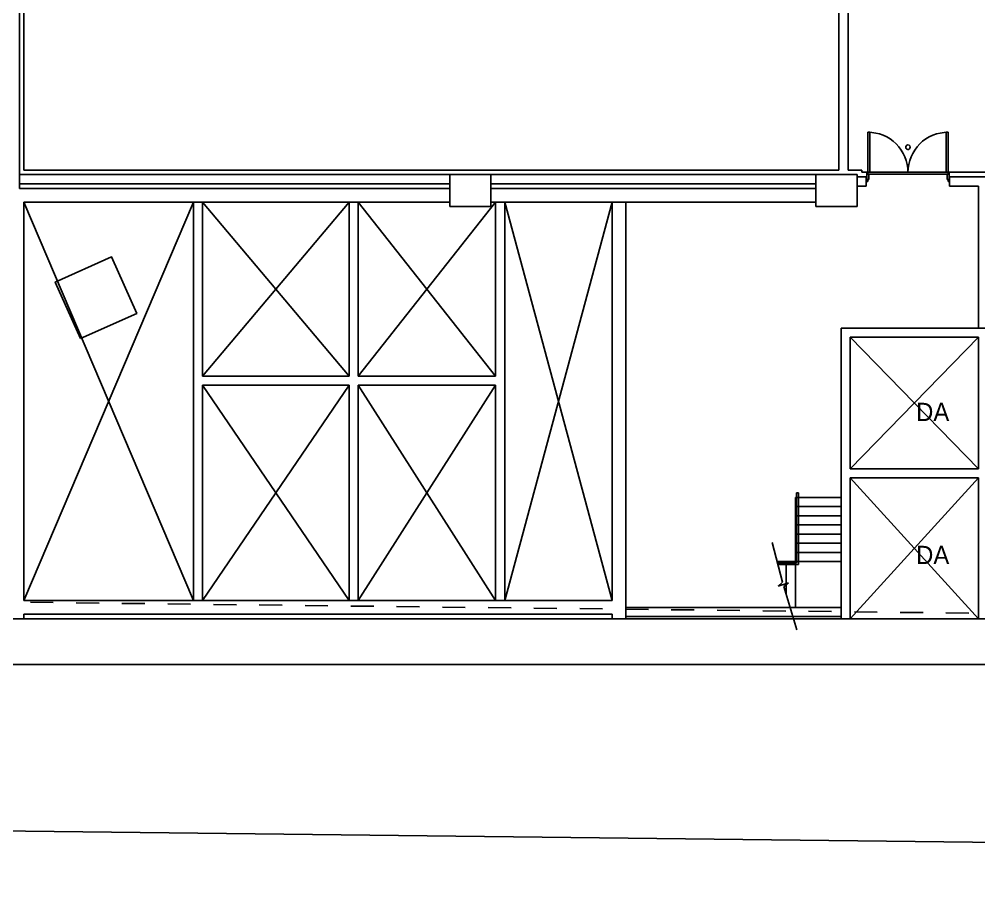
# Model space of a CAD drawing. Header units: millimetres. Extents: x -7718 to 414843, y 91724 to 341395.
# Drawn here: x 113598 to 134560, y 145182 to 163953 of the extents above; entities that cross this region are included whole.
import ezdxf
from ezdxf.enums import TextEntityAlignment as Align

# ---------------------------------------------------------------- set-up
doc = ezdxf.new("R2010")
doc.units = ezdxf.units.MM
doc.header["$LTSCALE"] = 200
doc.header["$MEASUREMENT"] = 0
doc.linetypes.add('HIDDEN', pattern=[2, 1, -1])
doc.layers.add('e-plan', color=9, linetype='CONTINUOUS')
doc.styles.add('kiahn', font='HY울릉도L.TTF')

msp = doc.modelspace()

# ---------------------------------------------------------------- linework, layer by layer
at = {"layer": 'e-plan'}
for p, q in [((131703, 168759), (131703, 160659)), ((131503, 168609), (131503, 160659)), ((113603, 160259), (113603, 166494)), ((113703, 160659), (113703, 166381)), ((132138, 161484), (132138, 160609)), ((132178, 161484), (132138, 161484)), ((132178, 160609), (132178, 161484)), ((133848, 160609), (133848, 161484)), ((133848, 161484), (133888, 161484)), ((133888, 161484), (133888, 160609)), ((113703, 160659), (131503, 160659)), ((132003, 160659), (131703, 160659)), ((132003, 160609), (132003, 160659)), ((132113, 160609), (132003, 160609)), ((132113, 160409), (132113, 160609)), ((132113, 160609), (132138, 160609)), ((132138, 160609), (133888, 160609)), ((132138, 160609), (132138, 160569)), ((132138, 160609), (132178, 160609)), ((132138, 160569), (132158, 160569)), ((133868, 160569), (132158, 160569)), ((132158, 160569), (132158, 160449)), ((133888, 160609), (133848, 160609)), ((133888, 160569), (133868, 160569)), ((133868, 160569), (133868, 160449)), ((133913, 160609), (133888, 160609)), ((133888, 160609), (133888, 160569)), ((139813, 160609), (133913, 160609)), ((133913, 160409), (133913, 160609)), ((123003, 160559), (113603, 160559)), ((113603, 160359), (123003, 160359)), ((123903, 160559), (123003, 160559)), ((123003, 160559), (123003, 159859)), ((123903, 160559), (131003, 160559)), ((123903, 159859), (123903, 160559)), ((131003, 160359), (123903, 160359)), ((131903, 160559), (131003, 160559)), ((131003, 160559), (131003, 159859)), ((131903, 159859), (131903, 160559)), ((132103, 160509), (131903, 160509)), ((132103, 160309), (132103, 160509)), ((132138, 160409), (132113, 160409)), ((132158, 160449), (132138, 160449)), ((132138, 160449), (132138, 160409)), ((133868, 160449), (133888, 160449)), ((133888, 160449), (133888, 160409)), ((133888, 160409), (133913, 160409)), ((139103, 160509), (133913, 160509)), ((133923, 160309), (133923, 160509)), ((123003, 160258), (113603, 160259)), ((131003, 160257), (123903, 160258)), ((132103, 160309), (131903, 160309)), ((134553, 160309), (133923, 160309)), ((134553, 160309), (134553, 157209)), ((134553, 160309), (134553, 157209)), ((113703, 151259), (113703, 159959)), ((123003, 159959), (113703, 159959)), ((113703, 151259), (117403, 159959)), ((117403, 151259), (113703, 159959)), ((117403, 151259), (117403, 159959)), ((117603, 156159), (117603, 159959)), ((117603, 156159), (120803, 159959)), ((120803, 156159), (117603, 159959)), ((120803, 156159), (120803, 159959)), ((121003, 156159), (121003, 159959)), ((121003, 156159), (124003, 159959)), ((124003, 156159), (121003, 159959)), ((131003, 159959), (123903, 159959)), ((124003, 156159), (124003, 159959)), ((124203, 151259), (124203, 159959)), ((124203, 151259), (126553, 159959)), ((126553, 151259), (124203, 159959)), ((126553, 159959), (126553, 151259)), ((126853, 159959), (126853, 150859)), ((123003, 159859), (123903, 159859)), ((131003, 159859), (131903, 159859)), ((131553, 157209), (131553, 150859)), ((131553, 157209), (134753, 157209)), ((131553, 157209), (131553, 150859)), ((131553, 157209), (134753, 157209)), ((131753, 157009), (131753, 154134)), ((131753, 157009), (134553, 157009)), ((131753, 157009), (134553, 154134)), ((134553, 157009), (131753, 154134)), ((131753, 157009), (131753, 154134)), ((131753, 157009), (134553, 157009)), ((131753, 157009), (134553, 154134)), ((134553, 157009), (131753, 154134)), ((134553, 157009), (134553, 154134)), ((134553, 157009), (134553, 154134)), ((120803, 156159), (117603, 156159)), ((120803, 155959), (117603, 155959)), ((117603, 151259), (117603, 155959)), ((117603, 151259), (120803, 155959)), ((120803, 151259), (117603, 155959)), ((120803, 151259), (120803, 155959)), ((124003, 156159), (121003, 156159)), ((124003, 155959), (121003, 155959)), ((121003, 151259), (121003, 155959)), ((121003, 151259), (124003, 155959)), ((124003, 151259), (121003, 155959)), ((124003, 151259), (124003, 155959)), ((134553, 154134), (131753, 154134)), ((134553, 154134), (131753, 154134)), ((131753, 153934), (131753, 150859)), ((134553, 153934), (131753, 153934)), ((134553, 153934), (131753, 150859)), ((131753, 153934), (134553, 150859)), ((131753, 153934), (131753, 150859)), ((134553, 153934), (131753, 153934)), ((134553, 153934), (131753, 150859)), ((131753, 153934), (134553, 150859)), ((134553, 153934), (134553, 150859)), ((134553, 153934), (134553, 150859)), ((130553, 152109), (130553, 153509)), ((131553, 153509), (130553, 153509)), ((130553, 152109), (130553, 153509)), ((131553, 153509), (130553, 153509)), ((130618, 153609), (130578, 153609)), ((130578, 153609), (130578, 152084)), ((130618, 153609), (130578, 153609)), ((130578, 153609), (130578, 152084)), ((130618, 152044), (130618, 153609)), ((130618, 152044), (130618, 153609)), ((131553, 153309), (130553, 153309)), ((131553, 153309), (130553, 153309)), ((131553, 153109), (130553, 153109)), ((131553, 153109), (130553, 153109)), ((131553, 152909), (130553, 152909)), ((130553, 152109), (130553, 152909)), ((131553, 152909), (130553, 152909)), ((131553, 152909), (130553, 152909)), ((130553, 152109), (130553, 152909)), ((131553, 152909), (130553, 152909)), ((130578, 152084), (130578, 153009)), ((130578, 152084), (130578, 153009)), ((130618, 152044), (130618, 153009)), ((130618, 152044), (130618, 153009)), ((131553, 152709), (130553, 152709)), ((131553, 152709), (130553, 152709)), ((130272, 151658), (130045, 152523)), ((130272, 151658), (130045, 152523)), ((131553, 152509), (130553, 152509)), ((131553, 152509), (130553, 152509)), ((131553, 152309), (130553, 152309)), ((131553, 152309), (130553, 152309)), ((131553, 152109), (130154, 152109)), ((131553, 152109), (130154, 152109)), ((130161, 152084), (130578, 152084)), ((130161, 152084), (130578, 152084)), ((130171, 152044), (130618, 152044)), ((130171, 152044), (130618, 152044)), ((130353, 152109), (130353, 151628)), ((130353, 152109), (130353, 151628)), ((130553, 152109), (130553, 151109)), ((130553, 152109), (130553, 151109)), ((130175, 151573), (130272, 151658)), ((130175, 151573), (130272, 151658)), ((130406, 151644), (130175, 151573)), ((130406, 151644), (130175, 151573)), ((130299, 151562), (130406, 151644)), ((130299, 151562), (130406, 151644)), ((130584, 150621), (130299, 151562)), ((130584, 150621), (130299, 151562)), ((130353, 151603), (130353, 151386)), ((130353, 151603), (130353, 151386)), ((126553, 151259), (113703, 151259)), ((113703, 150859), (113703, 150959)), ((126553, 150959), (113703, 150959)), ((126553, 150959), (126553, 150859)), ((131553, 151109), (126853, 151109)), ((131553, 151109), (128853, 151109)), ((193503, 150859), (76703, 150859)), ((131553, 150909), (126853, 150909)), ((131553, 150909), (128853, 150909)), ((192503, 149859), (75703, 149859)), ((100888, 146368), (203679, 145182))]:
    msp.add_line(p, q, dxfattribs=at)
at = {"layer": 'e-plan', "linetype": 'HIDDEN', "ltscale": 2.5}
msp.add_line((152341, 150775), (100950, 151368), dxfattribs=at)
at = {"layer": 'e-plan'}
msp.add_lwpolyline([(114934, 156978), (116167, 157527), (115618, 158761), (114385, 158211)], close=True, dxfattribs=at)
for centre, radius, start, end in [((132138, 160609), 875, 359.9999, 90.0001), ((133888, 160609), 875, 90, 180.0002), ((133013, 161159), 50, 330, 150), ((133013, 161159), 50, 150, 330)]:
    msp.add_arc(centre, radius, start, end, dxfattribs=at)

# ---------------------------------------------------------------- texts
at = {"layer": 'e-plan', "style": 'kiahn'}
for p in [(133916, 155176), (133916, 155176), (133916, 152053), (133916, 152053)]:
    msp.add_text('DA', height=400, dxfattribs=at).set_placement(p, align=Align.RIGHT)

doc.saveas('drawing.dxf')
